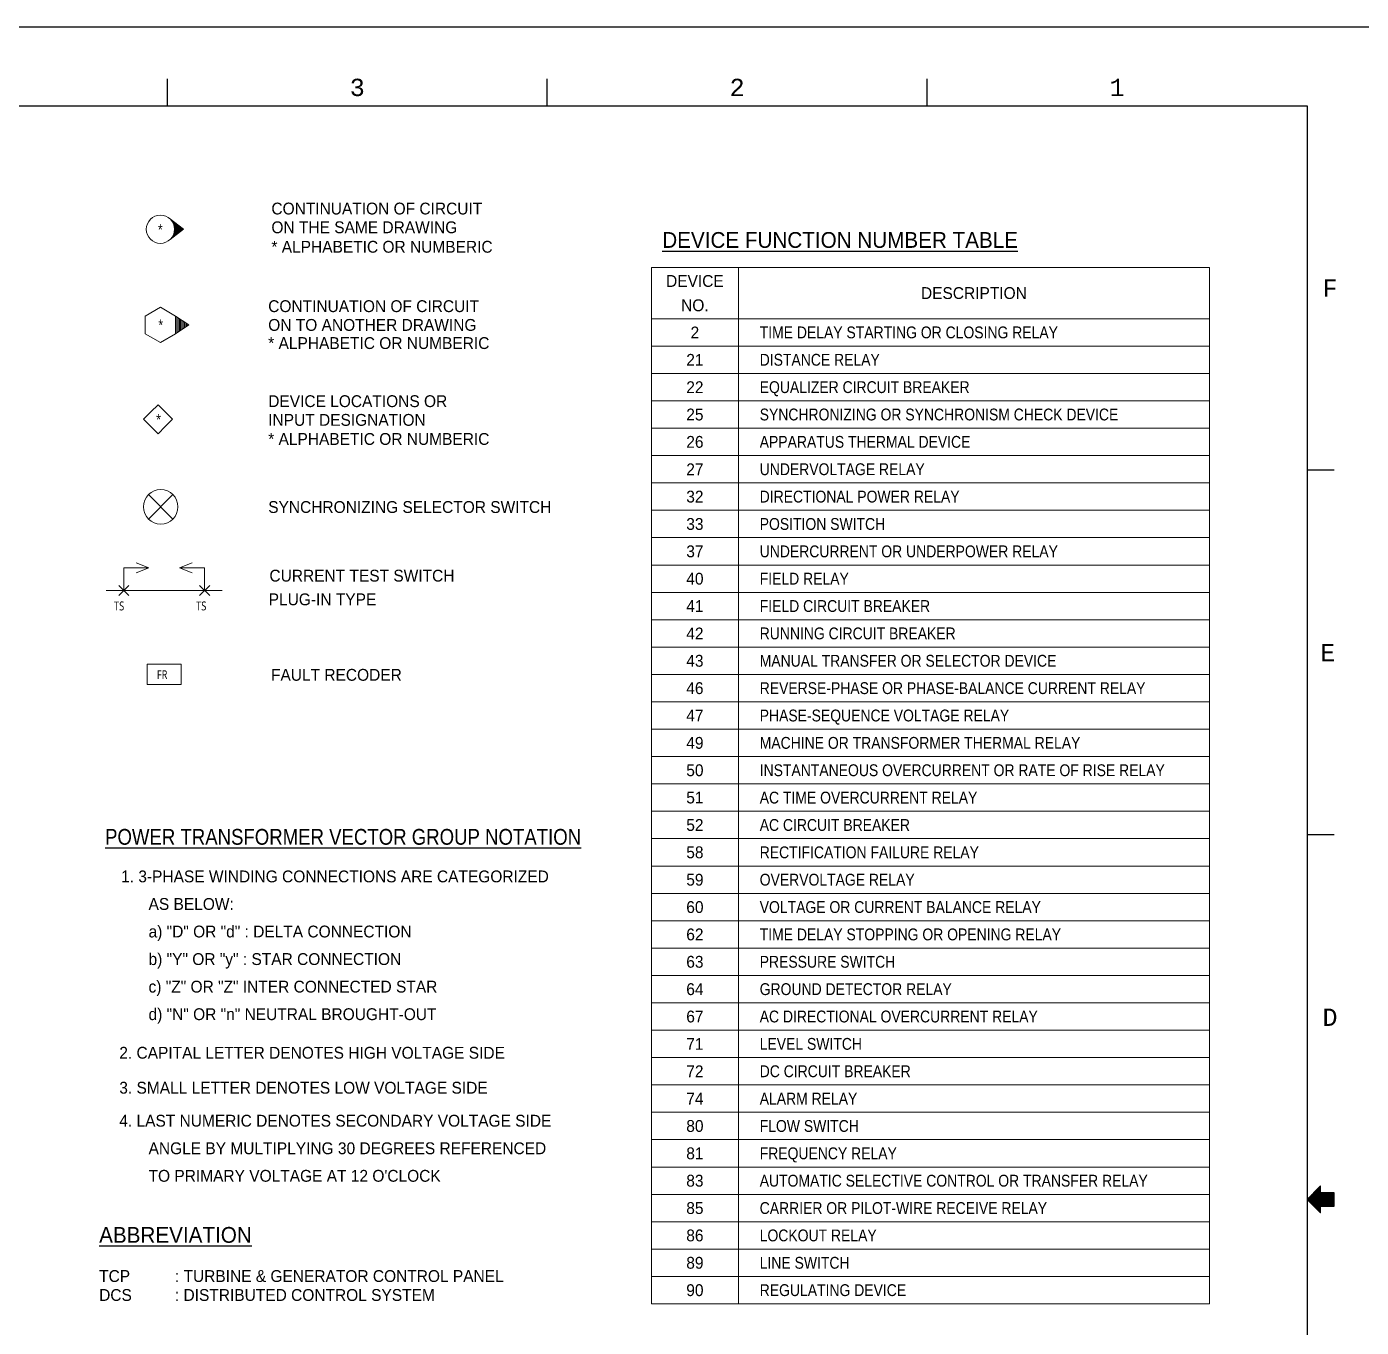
# Model space of a CAD drawing. Header units: feet. Extents: x 1 to 168002, y -59383 to 29717.
# Drawn here: x 66781 to 83689, y 13248 to 29717 of the extents above; entities that cross this region are included whole.
import ezdxf
from ezdxf.enums import TextEntityAlignment as Align

# ---------------------------------------------------------------- set-up
doc = ezdxf.new("R2010")
doc.units = ezdxf.units.FT
doc.header["$LTSCALE"] = 50
doc.header["$MEASUREMENT"] = 0
doc.linetypes.add('CONTINU', pattern=[0])
doc.layers.get('0').update_dxf_attribs({"linetype": 'CONTINUOUS'})
doc.layers.add('Border', color=7, linetype='CONTINUOUS', lineweight=0)
for name, color, linetype in [('E-SYM1', 3, 'CONTINUOUS'), ('E-Text-1', 2, 'CONTINUOUS'), ('E-Text-2', 4, 'CONTINUOUS'), ('E-Text-Table', 7, 'CONTINUOUS')]:
    doc.layers.add(name, color=color, linetype=linetype)
doc.styles.add('TB-1$0$MONOTXT', font='monotxt_.ttf')
doc.styles.add('돋움', font='')
doc.styles.add('맑은고딕', font='', dxfattribs={"width": 1.1})
doc.styles.get('돋움').set_extended_font_data('Dotum')
doc.styles.get('맑은고딕').set_extended_font_data('Malgun Gothic')

# ---------------------------------------------------------------- blocks, each defined once
blk = doc.blocks.new('FORMAT')
at = {"layer": 'Border', "color": 0, "linetype": 'Continuous', "lineweight": 25}
for p, q in [((26562, 28700), (26562, 29041)), ((31375, 28700), (31375, 29041)), ((36187, 28700), (36187, 29041)), ((2500, 28700), (41000, 28700)), ((41000, 28700), (41000, 1000)), ((41343, 24083), (41000, 24083)), ((41343, 19467), (41000, 19467)), ((41171, 15021), (41000, 14850)), ((41343, 14879), (41029, 14879)), ((41343, 14889), (41039, 14889)), ((41343, 14898), (41048, 14898)), ((41343, 14908), (41058, 14908)), ((41343, 14918), (41068, 14918)), ((41343, 14928), (41078, 14928)), ((41171, 14938), (41088, 14938)), ((41171, 14947), (41097, 14947)), ((41171, 14957), (41107, 14957)), ((41171, 14967), (41117, 14967)), ((41171, 14977), (41127, 14977)), ((41171, 14986), (41137, 14986)), ((41171, 14996), (41146, 14996)), ((41171, 15006), (41156, 15006)), ((41171, 15016), (41166, 15016)), ((41171, 14936), (41171, 15021)), ((41343, 14936), (41171, 14936)), ((41343, 14764), (41343, 14936)), ((41000, 14850), (41171, 14679)), ((41343, 14849), (41001, 14849)), ((41343, 14859), (41009, 14859)), ((41343, 14840), (41010, 14840)), ((41343, 14869), (41019, 14869)), ((41343, 14830), (41020, 14830)), ((41343, 14820), (41030, 14820)), ((41343, 14810), (41040, 14810)), ((41343, 14801), (41050, 14801)), ((41343, 14791), (41059, 14791)), ((41343, 14781), (41069, 14781)), ((41343, 14771), (41079, 14771)), ((41171, 14761), (41089, 14761)), ((41171, 14752), (41098, 14752)), ((41171, 14742), (41108, 14742)), ((41171, 14732), (41118, 14732)), ((41171, 14722), (41128, 14722)), ((41171, 14712), (41138, 14712)), ((41171, 14679), (41171, 14764)), ((41171, 14764), (41343, 14764)), ((41171, 14703), (41147, 14703)), ((41171, 14693), (41157, 14693)), ((41171, 14683), (41167, 14683))]:
    blk.add_line(p, q, dxfattribs=at)
blk.add_lwpolyline([(0, 0), (0, 29700), (42000, 29700), (42000, 0)], close=True, dxfattribs=at)
at = {"layer": 'Border', "color": 0, "linetype": 'Continuous', "lineweight": 25, "style": 'TB-1$0$MONOTXT'}
for s, p in [('3', (28968, 29041)), ('2', (33780, 29041)), ('1', (38594, 29041))]:
    blk.add_text(s, height=219, dxfattribs=at).set_placement(p, align=Align.TOP_CENTER)
for s, p in [('F', (41196, 26392)), ('E', (41167, 21775)), ('D', (41196, 17158))]:
    blk.add_text(s, height=220, dxfattribs=at).set_placement(p, align=Align.MIDDLE_LEFT)
blk = doc.blocks.new('TITLE')
at = {"xscale": 0.01, "yscale": 0.01, "zscale": 0.01}
blk.add_blockref('FORMAT', (0, 0), dxfattribs=at)

msp = doc.modelspace()

# ---------------------------------------------------------------- hatches: boundary and pattern name
at = {"layer": 'E-SYM1', "linetype": 'Continuous', "lineweight": 13}
h = msp.add_hatch(dxfattribs=at)
h.set_pattern_fill('_USER', color=3, scale=63.712458, style=0)
h.set_pattern_definition([(90, (68667.767, 26052.236), (-15.9281, 1e-15), [])])
h.paths.add_polyline_path([(68667.8, 26052.2), (68833.2, 25940.7), (68667.8, 25829.2)])

# ---------------------------------------------------------------- linework, layer by layer
at = {"layer": 'E-SYM1', "color": 3, "linetype": 'Continuous', "lineweight": 13}
for p, q in [((68767, 27151.5, 0.1), (68601.6, 27277.9, 0.1)), ((68623, 27250.7, 0.1), (68623, 27258.6, 0.1)), ((68630.9, 27241.2, 0.1), (68630.9, 27254.2, 0.1)), ((68639.6, 27225.4, 0.1), (68639.6, 27247.6, 0.1)), ((68647.5, 27198, 0.1), (68647.5, 27241.2, 0.1)), ((68658.6, 27068.7, 0.1), (68658.6, 27233.4, 0.1)), ((68668.6, 27077.5, 0.1), (68668.6, 27224.5, 0.1)), ((68767, 27151.5, 0.1), (68597.9, 27022.7, 0.1)), ((68627.7, 27048.9, 0.1), (68627.7, 27056, 0.1)), ((68638.8, 27056.8, 0.1), (68638.8, 27075.8, 0.1)), ((68646.7, 27063.9, 0.1), (68646.7, 27095.1, 0.1)), ((68680.7, 27088.5, 0.1), (68680.7, 27215.1, 0.1)), ((68691.8, 27097.9, 0.1), (68691.8, 27207.6, 0.1)), ((68702.6, 27106.2, 0.1), (68702.6, 27198.8, 0.1)), ((68712.4, 27113.6, 0.1), (68712.4, 27188.2, 0.1)), ((68723.5, 27120.9, 0.1), (68723.5, 27183.5, 0.1)), ((68731.9, 27127.3, 0.1), (68731.9, 27176.3, 0.1)), ((68742.4, 27135.2, 0.1), (68742.4, 27167.6, 0.1)), ((68752.7, 27143.1, 0.1), (68752.7, 27160.5, 0.1)), ((68667.8, 26052.2, 0.1), (68833.2, 25940.7, 0.1)), ((68833.2, 25940.7, 0.1), (68667.8, 25829.2, 0.1)), ((68325.4, 23791.6, 0.1), (68634, 23482.9, 0.1)), ((68325.4, 23482.9, 0.1), (68634, 23791.6, 0.1)), ((68010.1, 22578.9, 0.1), (68010.1, 22863.5, 0.1)), ((68010.1, 22863.5, 0.1), (68328.7, 22863.5, 0.1)), ((69035.5, 22863.5, 0.1), (68716.9, 22863.5, 0.1)), ((69035.5, 22578.9, 0.1), (69035.5, 22863.5, 0.1)), ((67788.3, 22578.9, 0.1), (69257.4, 22578.9, 0.1)), ((68073.9, 22642.6, 0.1), (67946.4, 22515.2, 0.1)), ((67946.4, 22642.6, 0.1), (68073.9, 22515.2, 0.1)), ((68971.8, 22642.6, 0.1), (69099.2, 22515.2, 0.1)), ((69099.2, 22642.6, 0.1), (68971.8, 22515.2, 0.1))]:
    msp.add_line(p, q, dxfattribs=at)
at = {"layer": 'E-SYM1', "color": 3, "linetype": 'Continuous', "lineweight": 13, "elevation": 0.1, "flags": 128}
for points in [[(68474.6, 25717.7), (68281.5, 25829.2), (68281.5, 26052.2), (68474.6, 26163.7), (68667.8, 26052.2), (68667.8, 25829.2)], [(68667.8, 26052.2), (68833.2, 25940.7), (68667.8, 25829.2), (68667.8, 26052.2)], [(68309.2, 21646.3), (68738.9, 21646.3), (68738.9, 21386.9), (68309.2, 21386.9)]]:
    msp.add_lwpolyline(points, close=True, dxfattribs=at)
for points in [[(68353.6, 24838.1), (68261.7, 24746.2), (68353.6, 24654.4), (68445.5, 24562.5), (68537.3, 24654.4), (68629.2, 24746.2), (68537.3, 24838.1), (68445.5, 24930), (68353.6, 24838.1)], [(68169.4, 22799.8), (68328.7, 22863.5), (68169.4, 22927.2)], [(68876.2, 22799.8), (68716.9, 22863.5), (68876.2, 22927.2)]]:
    msp.add_lwpolyline(points, dxfattribs=at)
at = {"layer": 'E-SYM1', "color": 3, "linetype": 'Continuous', "lineweight": 13}
for centre, radius in [((68474.6, 27151.5, 0.1), 178.7), ((68479.7, 23637.3, 0.1), 218.3)]:
    msp.add_circle(centre, radius, dxfattribs=at)
at = {"layer": 'E-Text-Table', "linetype": 'Continuous', "lineweight": 13}
for p, q in [((74695.2, 26668.8, 0.1), (81764.3, 26668.8, 0.1)), ((74695.2, 26668.8, 0.1), (74695.2, 13545.3, 0.1)), ((75797.5, 26668.8, 0.1), (75797.5, 13545.3, 0.1)), ((81764.3, 26668.8, 0.1), (81764.3, 13545.3, 0.1)), ((74695.2, 26019.1, 0.1), (81764.3, 26019.1, 0.1)), ((74695.2, 25672.6, 0.1), (81764.3, 25672.6, 0.1)), ((74695.2, 25326.1, 0.1), (81764.3, 25326.1, 0.1)), ((74695.2, 24979.6, 0.1), (81764.3, 24979.6, 0.1)), ((74695.2, 24633.1, 0.1), (81764.3, 24633.1, 0.1)), ((74695.2, 24286.7, 0.1), (81764.3, 24286.7, 0.1)), ((74695.2, 23940.2, 0.1), (81764.3, 23940.2, 0.1)), ((74695.2, 23593.7, 0.1), (81764.3, 23593.7, 0.1)), ((74695.2, 23247.2, 0.1), (81764.3, 23247.2, 0.1)), ((74695.2, 22900.7, 0.1), (81764.3, 22900.7, 0.1)), ((74695.2, 22554.2, 0.1), (81764.3, 22554.2, 0.1)), ((74695.2, 22207.7, 0.1), (81764.3, 22207.7, 0.1)), ((74695.2, 21861.2, 0.1), (81764.3, 21861.2, 0.1)), ((74695.2, 21514.7, 0.1), (81764.3, 21514.7, 0.1)), ((74695.2, 21168.2, 0.1), (81764.3, 21168.2, 0.1)), ((74695.2, 20821.7, 0.1), (81764.3, 20821.7, 0.1)), ((74695.2, 20475.2, 0.1), (81764.3, 20475.2, 0.1)), ((74695.2, 20128.7, 0.1), (81764.3, 20128.7, 0.1)), ((74695.2, 19782.2, 0.1), (81764.3, 19782.2, 0.1)), ((74695.2, 19435.7, 0.1), (81764.3, 19435.7, 0.1)), ((74695.2, 19089.2, 0.1), (81764.3, 19089.2, 0.1)), ((74695.2, 18742.7, 0.1), (81764.3, 18742.7, 0.1)), ((74695.2, 18396.3, 0.1), (81764.3, 18396.3, 0.1)), ((74695.2, 18049.8, 0.1), (81764.3, 18049.8, 0.1)), ((74695.2, 17703.3, 0.1), (81764.3, 17703.3, 0.1)), ((74695.2, 17356.8, 0.1), (81764.3, 17356.8, 0.1)), ((74695.2, 17010.3, 0.1), (81764.3, 17010.3, 0.1)), ((74695.2, 17010.3, 0.1), (81764.3, 17010.3, 0.1)), ((74695.2, 16663.8, 0.1), (81764.3, 16663.8, 0.1)), ((74695.2, 16317.3, 0.1), (81764.3, 16317.3, 0.1)), ((74695.2, 15970.8, 0.1), (81764.3, 15970.8, 0.1)), ((74695.2, 15624.3, 0.1), (81764.3, 15624.3, 0.1)), ((74695.2, 15277.8, 0.1), (81764.3, 15277.8, 0.1)), ((74695.2, 14931.3, 0.1), (81764.3, 14931.3, 0.1)), ((74695.2, 14584.8, 0.1), (81764.3, 14584.8, 0.1)), ((74695.2, 14238.3, 0.1), (81764.3, 14238.3, 0.1)), ((74695.2, 13891.8, 0.1), (81764.3, 13891.8, 0.1)), ((74695.2, 13545.3, 0.1), (81764.3, 13545.3, 0.1))]:
    msp.add_line(p, q, dxfattribs=at)

# ---------------------------------------------------------------- block references
at = {"color": 7, "linetype": 'CONTINU', "ltscale": 100, "xscale": 100, "yscale": 100, "zscale": 100}
msp.add_blockref('TITLE', (42001.4, 16.7, 0.1), dxfattribs=at)

# ---------------------------------------------------------------- texts
at = {"layer": 'E-SYM1', "color": 2, "style": '맑은고딕', "width": 0.8}
for p in [(68474.1, 27153.8, 0.1), (68479.2, 25946.2, 0.1), (68452.5, 24749.4, 0.1)]:
    msp.add_text('*', height=112.5, dxfattribs=at).set_placement(p, align=Align.MIDDLE_CENTER)
for p in [(67887.6, 22325.9, 0.1), (68927.8, 22325.9, 0.1)]:
    msp.add_text('TS', height=112.5, dxfattribs=at).set_placement(p)
msp.add_text('FR', height=112.5, dxfattribs=at).set_placement((68430.1, 21512.1, 0.1), align=Align.MIDDLE_LEFT)
at = {"layer": 'E-Text-1', "style": '돋움'}
for s, height, p in [('CONTINUATION OF CIRCUIT', 150.001, (69881.4, 27414.1, 0.1)), ('ON THE SAME DRAWING', 150.001, (69881.4, 27176.8, 0.1)), ('* ALPHABETIC OR NUMBERIC', 150.001, (69881.4, 26930, 0.1)), ('CONTINUATION OF CIRCUIT', 150.001, (69841.1, 26178.1, 0.1)), ('ON TO ANOTHER DRAWING', 150.001, (69841.1, 25940.7, 0.1)), ('* ALPHABETIC OR NUMBERIC', 150.001, (69841.1, 25710.6, 0.1)), ('DEVICE LOCATIONS OR', 150.001, (69841.1, 24975.1, 0.1)), ('INPUT DESIGNATION', 150.001, (69841.1, 24738.1, 0.1)), ('* ALPHABETIC OR NUMBERIC', 150.001, (69841.1, 24496.5, 0.1)), ('SYNCHRONIZING SELECTOR SWITCH', 150.001, (69841.1, 23634.7, 0.1)), ('CURRENT TEST SWITCH', 150.001, (69856.6, 22765.7, 0.1)), ('PLUG-IN TYPE', 150.001, (69847, 22465.7, 0.1)), ('FAULT RECODER', 150.001, (69876.3, 21509.8, 0.1)), ('1. 3-PHASE WINDING CONNECTIONS ARE CATEGORIZED', 150.001, (67977.3, 18957.4, 0.1)), ('AS BELOW:', 150, (68325.2, 18608.5, 0.1)), ('a) "D" OR "d" : DELTA CONNECTION', 150.001, (68325.2, 18259.6, 0.1)), ('b) "Y" OR "y" : STAR CONNECTION', 150.001, (68325.2, 17910.7, 0.1)), ('c) "Z" OR "Z" INTER CONNECTED STAR', 150.001, (68325.2, 17561.8, 0.1)), ('d) "N" OR "n" NEUTRAL BROUGHT-OUT', 150.001, (68325.2, 17212.9, 0.1)), ('2. CAPITAL LETTER DENOTES HIGH VOLTAGE SIDE', 150.001, (67954.4, 16724.6, 0.1)), ('3. SMALL LETTER DENOTES LOW VOLTAGE SIDE', 150.001, (67954.4, 16281.8, 0.1)), ('4. LAST NUMERIC DENOTES SECONDARY VOLTAGE SIDE', 150.001, (67954.4, 15864, 0.1)), ('ANGLE BY MULTIPLYING 30 DEGREES REFERENCED', 150.001, (68325.2, 15515.1, 0.1)), ("TO PRIMARY VOLTAGE AT 12 O'CLOCK", 150.001, (68325.2, 15166.2, 0.1)), ('TCP', 150, (67699, 13897.3, 0.1)), (': TURBINE & GENERATOR CONTROL PANEL', 150.001, (68659, 13897.3, 0.1)), ('DCS', 150, (67699, 13657.3, 0.1)), (': DISTRIBUTED CONTROL SYSTEM', 150.001, (68659, 13657.3, 0.1))]:
    msp.add_text(s, height=height, dxfattribs=at).set_placement(p, align=Align.MIDDLE_LEFT)
for s, height, p in [('DEVICE', 150, (75246.4, 26497, 0.1)), ('DESCRIPTION', 150.001, (78780.9, 26344, 0.1)), ('NO.', 150, (75246.4, 26189.5, 0.1)), ('2', 150, (75246.4, 25845.9, 0.1)), ('21', 150, (75246.4, 25499.4, 0.1)), ('22', 150, (75246.4, 25152.9, 0.1)), ('25', 150, (75246.4, 24806.4, 0.1)), ('26', 150, (75246.4, 24459.9, 0.1)), ('27', 150, (75246.4, 24113.4, 0.1)), ('32', 150, (75246.4, 23766.9, 0.1)), ('33', 150, (75246.4, 23420.4, 0.1)), ('37', 150, (75246.4, 23073.9, 0.1)), ('40', 150, (75246.4, 22727.4, 0.1)), ('41', 150, (75246.4, 22380.9, 0.1)), ('42', 150, (75246.4, 22034.4, 0.1)), ('43', 150, (75246.4, 21687.9, 0.1)), ('46', 150, (75246.4, 21341.5, 0.1)), ('47', 150, (75246.4, 20995, 0.1)), ('49', 150, (75246.4, 20648.5, 0.1)), ('50', 150, (75246.4, 20302, 0.1)), ('51', 150, (75246.4, 19955.5, 0.1)), ('52', 150, (75246.4, 19609, 0.1)), ('58', 150, (75246.4, 19262.5, 0.1)), ('59', 150, (75246.4, 18916, 0.1)), ('60', 150, (75246.4, 18569.5, 0.1)), ('62', 150, (75246.4, 18223, 0.1)), ('63', 150, (75246.4, 17876.5, 0.1)), ('64', 150, (75246.4, 17530, 0.1)), ('67', 150, (75246.4, 17183.5, 0.1)), ('71', 150, (75246.4, 16837, 0.1)), ('72', 150, (75246.4, 16490.5, 0.1)), ('74', 150, (75246.4, 16144, 0.1)), ('80', 150, (75246.4, 15797.6, 0.1)), ('81', 150, (75246.4, 15451.1, 0.1)), ('83', 150, (75246.4, 15104.6, 0.1)), ('85', 150, (75246.4, 14758.1, 0.1)), ('86', 150, (75246.4, 14411.6, 0.1)), ('89', 150, (75246.4, 14065.1, 0.1)), ('90', 150, (75246.4, 13718.6, 0.1))]:
    msp.add_text(s, height=height, dxfattribs=at).set_placement(p, align=Align.MIDDLE)
at = {"layer": 'E-Text-1', "style": '돋움', "width": 0.9}
for s, p in [('TIME DELAY STARTING OR CLOSING RELAY', (76067.5, 25845.9, 0.1)), ('DISTANCE RELAY', (76067.5, 25499.4, 0.1)), ('EQUALIZER CIRCUIT BREAKER', (76067.5, 25152.9, 0.1)), ('SYNCHRONIZING OR SYNCHRONISM CHECK DEVICE', (76067.5, 24806.4, 0.1)), ('APPARATUS THERMAL DEVICE', (76067.5, 24459.9, 0.1)), ('UNDERVOLTAGE RELAY', (76067.5, 24113.4, 0.1)), ('DIRECTIONAL POWER RELAY', (76067.5, 23766.9, 0.1)), ('POSITION SWITCH', (76067.5, 23420.4, 0.1)), ('UNDERCURRENT OR UNDERPOWER RELAY', (76067.5, 23073.3, 0.1)), ('FIELD RELAY', (76067.5, 22727.4, 0.1)), ('FIELD CIRCUIT BREAKER', (76067.5, 22380.9, 0.1)), ('RUNNING CIRCUIT BREAKER', (76067.5, 22034.4, 0.1)), ('MANUAL TRANSFER OR SELECTOR DEVICE', (76067.5, 21687.9, 0.1)), ('REVERSE-PHASE OR PHASE-BALANCE CURRENT RELAY', (76067.5, 21341.5, 0.1)), ('PHASE-SEQUENCE VOLTAGE RELAY', (76067.5, 20995, 0.1)), ('MACHINE OR TRANSFORMER THERMAL RELAY', (76067.5, 20648.5, 0.1)), ('INSTANTANEOUS OVERCURRENT OR RATE OF RISE RELAY', (76067.5, 20302, 0.1)), ('AC TIME OVERCURRENT RELAY', (76067.5, 19955.5, 0.1)), ('AC CIRCUIT BREAKER', (76067.5, 19609, 0.1)), ('RECTIFICATION FAILURE RELAY', (76067.5, 19262.5, 0.1)), ('OVERVOLTAGE RELAY', (76067.5, 18916, 0.1)), ('VOLTAGE OR CURRENT BALANCE RELAY', (76067.5, 18569.5, 0.1)), ('TIME DELAY STOPPING OR OPENING RELAY', (76067.5, 18223, 0.1)), ('PRESSURE SWITCH', (76067.5, 17876.5, 0.1)), ('GROUND DETECTOR RELAY', (76067.5, 17530, 0.1)), ('AC DIRECTIONAL OVERCURRENT RELAY', (76067.5, 17183.5, 0.1)), ('LEVEL SWITCH', (76067.5, 16837, 0.1)), ('DC CIRCUIT BREAKER', (76067.5, 16490.5, 0.1)), ('ALARM RELAY', (76067.5, 16144, 0.1)), ('FLOW SWITCH', (76067.5, 15797.6, 0.1)), ('FREQUENCY RELAY', (76067.5, 15451.1, 0.1)), ('AUTOMATIC SELECTIVE CONTROL OR TRANSFER RELAY', (76067.5, 15104.6, 0.1)), ('CARRIER OR PILOT-WIRE RECEIVE RELAY', (76067.5, 14758.1, 0.1)), ('LOCKOUT RELAY', (76067.5, 14411.6, 0.1)), ('LINE SWITCH', (76067.5, 14065.1, 0.1)), ('REGULATING DEVICE', (76067.5, 13718.6, 0.1))]:
    msp.add_text(s, height=150.001, dxfattribs=at).set_placement(p, align=Align.MIDDLE_LEFT)
at = {"layer": 'E-Text-2', "style": '돋움'}
msp.add_text('%%UDEVICE FUNCTION NUMBER TABLE', height=200.001, dxfattribs=at).set_placement((77086.3, 27016.5, 0.1), align=Align.MIDDLE_CENTER)
at = {"layer": 'E-Text-2', "style": '돋움', "width": 0.9}
msp.add_text('%%UPOWER TRANSFORMER VECTOR GROUP NOTATION', height=200.001, dxfattribs=at).set_placement((70789.4, 19458.5, 0.1), align=Align.MIDDLE_CENTER)
at = {"layer": 'E-Text-2', "style": '돋움'}
msp.add_text('%%UABBREVIATION', height=200.001, dxfattribs=at).set_placement((67699, 14418.5, 0.1), align=Align.MIDDLE_LEFT)

doc.saveas('drawing.dxf')
